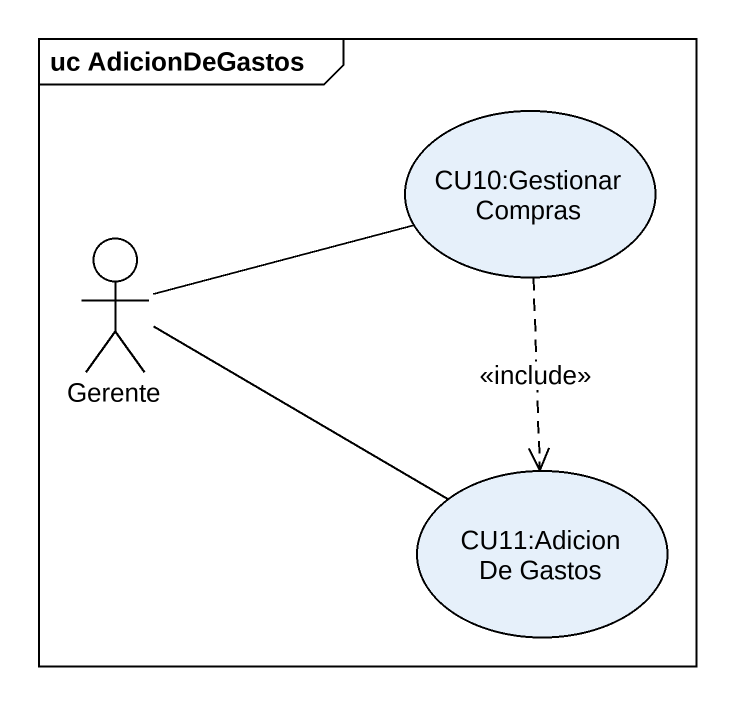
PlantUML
@startuml
mainframe uc AdicionDeGastos
usecase "CU10:Gestionar Compras" as CU10_Gestionar_Compras
actor Gerente
usecase "CU11:Adicion De Gastos" as CU11_Adicion_De_Gastos
CU10_Gestionar_Compras ..> CU11_Adicion_De_Gastos : <<include>>
Gerente -right- CU10_Gestionar_Compras
Gerente -right- CU11_Adicion_De_Gastos
@enduml
